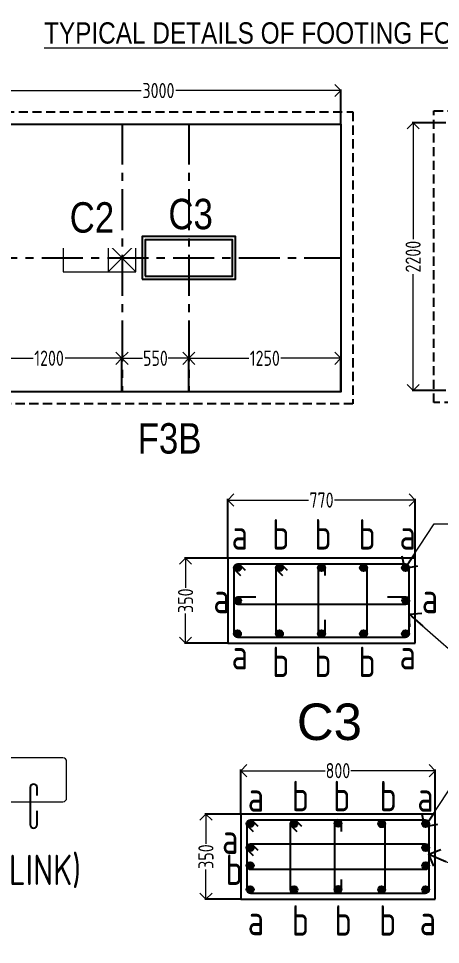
# Model space of a CAD drawing. Header units: inches. Extents: x -605 to 2991212, y -2872845 to 0.
# Drawn here: x 2378906 to 2385850, y -2407504 to -2392277 of the extents above; entities that cross this region are included whole.
import ezdxf
from ezdxf import colors
from ezdxf.entities.mleader import LeaderData, LeaderLine
from ezdxf.enums import TextEntityAlignment as Align
from ezdxf.math import Vec2, Vec3

# ---------------------------------------------------------------- set-up
doc = ezdxf.new("R2010")
doc.units = ezdxf.units.IN
doc.header["$LTSCALE"] = 600
doc.header["$MEASUREMENT"] = 0
doc.linetypes.add('CENTER', pattern=[2, 1.25, -0.25, 0.25, -0.25])
doc.linetypes.add('DASHED2', pattern=[0.375, 0.25, -0.125])
for name, color, linetype, lineweight in [('PV_TEXT_ROMANS', 7, 'Continuous', 0), ('rDIMension', 1, 'Continuous', 18), ('rRCC 2', 40, 'Continuous', 15), ('rREINF 1', 1, 'Continuous', 25), ('rREINF 2', 4, 'Continuous', 25)]:
    doc.layers.add(name, color=color, linetype=linetype, lineweight=lineweight)
doc.layers.add('SnT-CENTER2', color=8, linetype='CENTER')
doc.styles.add('DIM', font='geniso.shx', dxfattribs={"width": 0.85})
doc.styles.add('J.P', font='ARIALN.TTF')
doc.styles.get("Standard").update_dxf_attribs({"font": 'arial.ttf'})
doc.styles.add('TEXT3', font='geniso.shx')
doc.dimstyles.new('ST-150', dxfattribs={"dimscale": 75, "dimtxt": 3, "dimasz": 2, "dimexe": 0.18, "dimexo": 0.0625, "dimgap": 0.2, "dimtad": 0, "dimdec": 0, "dimlfac": 2, "dimzin": 0, "dimdsep": 46, "dimtxsty": 'DIM', "dimblk": 'OPEN90', "dimcen": 0.09, "dimclrd": 256, "dimclrt": 7, "dimadec": 0, "dimazin": 0, "dimtfac": 1, "dimtdec": 0, "dimtofl": 0, "dimtmove": 0, "dimatfit": 3, "dimldrblk": 'OPEN90', "dimfxl": 1, "dimtolj": 1, "dimtzin": 0, "dimlwd": -1, "dimarcsym": 0})
doc.dimstyles.new('ST-25', dxfattribs={"dimscale": 100, "dimtxt": 2.5, "dimasz": 2, "dimexe": 0.18, "dimexo": 0.0625, "dimgap": 0.2, "dimtad": 0, "dimdec": 0, "dimlfac": 0.25, "dimzin": 0, "dimdsep": 46, "dimtxsty": 'DIM', "dimblk": 'OPEN90', "dimcen": 0.09, "dimclrd": 256, "dimclrt": 7, "dimadec": 0, "dimazin": 0, "dimtfac": 1, "dimtdec": 0, "dimtofl": 0, "dimtmove": 0, "dimatfit": 3, "dimldrblk": 'OPEN90', "dimfxl": 1, "dimtolj": 1, "dimtzin": 0, "dimlwd": -1, "dimarcsym": 0})
doc.dimstyles.new('ST-50', dxfattribs={"dimscale": 100, "dimtxt": 2.5, "dimasz": 2, "dimexe": 0.18, "dimexo": 0.0625, "dimgap": 0.2, "dimtad": 0, "dimdec": 0, "dimlfac": 0.5, "dimzin": 0, "dimdsep": 46, "dimtxsty": 'DIM', "dimblk": 'OPEN90', "dimcen": 0.09, "dimclrd": 256, "dimclrt": 7, "dimadec": 0, "dimazin": 0, "dimtfac": 1, "dimtdec": 0, "dimtofl": 0, "dimtmove": 0, "dimatfit": 3, "dimldrblk": 'OPEN90', "dimfxl": 1, "dimtolj": 1, "dimtzin": 0, "dimlwd": -1, "dimarcsym": 0})

# ---------------------------------------------------------------- blocks, each defined once
blk = doc.blocks.new('_Open90')
at = {"color": 0, "linetype": 'ByBlock', "lineweight": -2}
for p, q in [((0, 0), (-1, 0)), ((-0.5, 0.5), (0, 0)), ((0, 0), (-0.5, -0.5))]:
    blk.add_line(p, q, dxfattribs=at)
blk = doc.blocks.new('*D813')
at = {"layer": 'Defpoints', "color": 0, "linetype": 'ByBlock'}
for p in [(2382352, -2400196), (2382352, -2401151), (2385432, -2401151)]:
    blk.add_point(p, dxfattribs=at)
at = {"layer": 'rDIMension', "color": 0, "lineweight": -2}
for p, q in [((2382352, -2401145), (2382352, -2400178)), ((2385432, -2401145), (2385432, -2400178))]:
    blk.add_line(p, q, dxfattribs=at)
at = {"layer": 'rDIMension'}
for p, q in [((2382552, -2400196), (2383680, -2400196)), ((2385232, -2400196), (2384103, -2400196))]:
    blk.add_line(p, q, dxfattribs=at)
at = {"layer": 'rDIMension', "linetype": 'ByBlock', "xscale": 200, "yscale": 200, "zscale": 200, "rotation": 180}
blk.add_blockref('_Open90', (2382352, -2400196), dxfattribs=at)
at = {"layer": 'rDIMension', "linetype": 'ByBlock', "xscale": 200, "yscale": 200, "zscale": 200}
blk.add_blockref('_Open90', (2385432, -2400196), dxfattribs=at)
at = {"layer": 'rDIMension', "color": 7, "linetype": 'ByBlock', "insert": (2383892, -2400196), "char_height": 250, "attachment_point": 5, "style": 'DIM'}
blk.add_mtext('\\A1;770', dxfattribs=at)
blk = doc.blocks.new('*D814')
at = {"layer": 'Defpoints', "color": 0, "linetype": 'ByBlock'}
for p in [(2382352, -2401151), (2381655, -2402551), (2382352, -2402551)]:
    blk.add_point(p, dxfattribs=at)
at = {"layer": 'rDIMension', "color": 0, "lineweight": -2}
for p, q in [((2382345, -2401151), (2381637, -2401151)), ((2382345, -2402551), (2381637, -2402551))]:
    blk.add_line(p, q, dxfattribs=at)
at = {"layer": 'rDIMension'}
for p, q in [((2381655, -2401351), (2381655, -2401640)), ((2381655, -2402351), (2381655, -2402063))]:
    blk.add_line(p, q, dxfattribs=at)
at = {"layer": 'rDIMension', "linetype": 'ByBlock', "xscale": 200, "yscale": 200, "zscale": 200}
for p, rotation in [((2381655, -2401151), 90), ((2381655, -2402551), 270)]:
    blk.add_blockref('_Open90', p, dxfattribs=dict(at, rotation=rotation))
at = {"layer": 'rDIMension', "color": 7, "linetype": 'ByBlock', "insert": (2381655, -2401851), "char_height": 250, "attachment_point": 5, "rotation": 90, "style": 'DIM'}
blk.add_mtext('\\A1;350', dxfattribs=at)
blk = doc.blocks.new('*D815')
at = {"layer": 'Defpoints', "color": 0, "linetype": 'ByBlock'}
for p in [(2385762, -2404646), (2382562, -2405359), (2385762, -2405359)]:
    blk.add_point(p, dxfattribs=at)
at = {"layer": 'rDIMension', "color": 0, "lineweight": -2}
for p, q in [((2382562, -2405352), (2382562, -2404628)), ((2385762, -2405352), (2385762, -2404628))]:
    blk.add_line(p, q, dxfattribs=at)
at = {"layer": 'rDIMension'}
for p, q in [((2382762, -2404646), (2383951, -2404646)), ((2385562, -2404646), (2384373, -2404646))]:
    blk.add_line(p, q, dxfattribs=at)
at = {"layer": 'rDIMension', "linetype": 'ByBlock', "xscale": 200, "yscale": 200, "zscale": 200, "rotation": 180}
blk.add_blockref('_Open90', (2382562, -2404646), dxfattribs=at)
at = {"layer": 'rDIMension', "linetype": 'ByBlock', "xscale": 200, "yscale": 200, "zscale": 200}
blk.add_blockref('_Open90', (2385762, -2404646), dxfattribs=at)
at = {"layer": 'rDIMension', "color": 7, "linetype": 'ByBlock', "insert": (2384162, -2404646), "char_height": 250, "attachment_point": 5, "style": 'DIM'}
blk.add_mtext('\\A1;800', dxfattribs=at)
blk = doc.blocks.new('*D816')
at = {"layer": 'Defpoints', "color": 0, "linetype": 'ByBlock'}
for p in [(2382562, -2405359), (2381990, -2406759), (2382562, -2406759)]:
    blk.add_point(p, dxfattribs=at)
at = {"layer": 'rDIMension', "color": 0, "lineweight": -2}
for p, q in [((2382556, -2405359), (2381972, -2405359)), ((2382556, -2406759), (2381972, -2406759))]:
    blk.add_line(p, q, dxfattribs=at)
at = {"layer": 'rDIMension'}
for p, q in [((2381990, -2405559), (2381990, -2405847)), ((2381990, -2406559), (2381990, -2406270))]:
    blk.add_line(p, q, dxfattribs=at)
at = {"layer": 'rDIMension', "linetype": 'ByBlock', "xscale": 200, "yscale": 200, "zscale": 200}
for p, rotation in [((2381990, -2405359), 90), ((2381990, -2406759), 270)]:
    blk.add_blockref('_Open90', p, dxfattribs=dict(at, rotation=rotation))
at = {"layer": 'rDIMension', "color": 7, "linetype": 'ByBlock', "insert": (2381990, -2406059), "char_height": 250, "attachment_point": 5, "rotation": 90, "style": 'DIM'}
blk.add_mtext('\\A1;350', dxfattribs=at)
blk = doc.blocks.new('*D840')
at = {"layer": 'Defpoints', "color": 0, "linetype": 'ByBlock'}
for p in [(2378209, -2393462), (2378209, -2394014), (2384209, -2394014)]:
    blk.add_point(p, dxfattribs=at)
at = {"layer": 'rDIMension', "color": 0, "linetype": 'ByBlock', "lineweight": -2}
for p, q in [((2378209, -2394008), (2378209, -2393444)), ((2384209, -2394008), (2384209, -2393444))]:
    blk.add_line(p, q, dxfattribs=at)
at = {"layer": 'rDIMension', "linetype": 'ByBlock'}
for p, q in [((2378409, -2393462), (2380923, -2393462)), ((2384009, -2393462), (2381495, -2393462))]:
    blk.add_line(p, q, dxfattribs=at)
at = {"layer": 'rDIMension', "linetype": 'ByBlock', "xscale": 200, "yscale": 200, "zscale": 200, "rotation": 180}
blk.add_blockref('_Open90', (2378209, -2393462), dxfattribs=at)
at = {"layer": 'rDIMension', "linetype": 'ByBlock', "xscale": 200, "yscale": 200, "zscale": 200}
blk.add_blockref('_Open90', (2384209, -2393462), dxfattribs=at)
at = {"layer": 'rDIMension', "color": 7, "linetype": 'ByBlock', "insert": (2381209, -2393462), "char_height": 250, "attachment_point": 5, "style": 'DIM'}
blk.add_mtext('\\A1;3000', dxfattribs=at)
blk = doc.blocks.new('*D842')
at = {"layer": 'Defpoints', "color": 0, "linetype": 'ByBlock'}
for p in [(2378209, -2397864), (2380609, -2397864), (2380609, -2397864)]:
    blk.add_point(p, dxfattribs=at)
at = {"layer": 'rDIMension', "color": 0, "linetype": 'ByBlock', "lineweight": -2}
for p, q in [((2378209, -2397858), (2378209, -2397846)), ((2380609, -2397858), (2380609, -2397846))]:
    blk.add_line(p, q, dxfattribs=at)
at = {"layer": 'rDIMension', "linetype": 'ByBlock'}
for p, q in [((2378409, -2397864), (2379145, -2397864)), ((2380409, -2397864), (2379674, -2397864))]:
    blk.add_line(p, q, dxfattribs=at)
at = {"layer": 'rDIMension', "linetype": 'ByBlock', "xscale": 200, "yscale": 200, "zscale": 200, "rotation": 180}
blk.add_blockref('_Open90', (2378209, -2397864), dxfattribs=at)
at = {"layer": 'rDIMension', "linetype": 'ByBlock', "xscale": 200, "yscale": 200, "zscale": 200}
blk.add_blockref('_Open90', (2380609, -2397864), dxfattribs=at)
at = {"layer": 'rDIMension', "color": 7, "linetype": 'ByBlock', "insert": (2379409, -2397864), "char_height": 250, "attachment_point": 5, "style": 'DIM'}
blk.add_mtext('\\A1;1200', dxfattribs=at)
blk = doc.blocks.new('*D843')
at = {"layer": 'Defpoints', "color": 0, "linetype": 'ByBlock'}
for p in [(2381709, -2397864), (2380609, -2398404), (2381709, -2398404)]:
    blk.add_point(p, dxfattribs=at)
at = {"layer": 'rDIMension', "color": 0, "linetype": 'ByBlock', "lineweight": -2}
for p, q in [((2380609, -2398397), (2380609, -2397846)), ((2381709, -2398397), (2381709, -2397846))]:
    blk.add_line(p, q, dxfattribs=at)
at = {"layer": 'rDIMension', "linetype": 'ByBlock'}
for p, q in [((2380809, -2397864), (2380948, -2397864)), ((2381509, -2397864), (2381370, -2397864))]:
    blk.add_line(p, q, dxfattribs=at)
at = {"layer": 'rDIMension', "linetype": 'ByBlock', "xscale": 200, "yscale": 200, "zscale": 200, "rotation": 180}
blk.add_blockref('_Open90', (2380609, -2397864), dxfattribs=at)
at = {"layer": 'rDIMension', "linetype": 'ByBlock', "xscale": 200, "yscale": 200, "zscale": 200}
blk.add_blockref('_Open90', (2381709, -2397864), dxfattribs=at)
at = {"layer": 'rDIMension', "color": 7, "linetype": 'ByBlock', "insert": (2381159, -2397864), "char_height": 250, "attachment_point": 5, "style": 'DIM'}
blk.add_mtext('\\A1;550', dxfattribs=at)
blk = doc.blocks.new('*D844')
at = {"layer": 'Defpoints', "color": 0, "linetype": 'ByBlock'}
for p in [(2384209, -2397864), (2381709, -2398404), (2384209, -2398404)]:
    blk.add_point(p, dxfattribs=at)
at = {"layer": 'rDIMension', "color": 0, "linetype": 'ByBlock', "lineweight": -2}
for p, q in [((2381709, -2398397), (2381709, -2397846)), ((2384209, -2398397), (2384209, -2397846))]:
    blk.add_line(p, q, dxfattribs=at)
at = {"layer": 'rDIMension', "linetype": 'ByBlock'}
for p, q in [((2381909, -2397864), (2382695, -2397864)), ((2384009, -2397864), (2383224, -2397864))]:
    blk.add_line(p, q, dxfattribs=at)
at = {"layer": 'rDIMension', "linetype": 'ByBlock', "xscale": 200, "yscale": 200, "zscale": 200, "rotation": 180}
blk.add_blockref('_Open90', (2381709, -2397864), dxfattribs=at)
at = {"layer": 'rDIMension', "linetype": 'ByBlock', "xscale": 200, "yscale": 200, "zscale": 200}
blk.add_blockref('_Open90', (2384209, -2397864), dxfattribs=at)
at = {"layer": 'rDIMension', "color": 7, "linetype": 'ByBlock', "insert": (2382959, -2397864), "char_height": 250, "attachment_point": 5, "style": 'DIM'}
blk.add_mtext('\\A1;1250', dxfattribs=at)
blk = doc.blocks.new('*D852')
at = {"layer": 'Defpoints', "color": 0, "linetype": 'ByBlock'}
for p in [(2385941, -2393993), (2385399, -2398393), (2385941, -2398393)]:
    blk.add_point(p, dxfattribs=at)
at = {"layer": 'rDIMension', "color": 0, "linetype": 'ByBlock', "lineweight": -2}
for p, q in [((2385935, -2393993), (2385381, -2393993)), ((2385935, -2398393), (2385381, -2398393))]:
    blk.add_line(p, q, dxfattribs=at)
at = {"layer": 'rDIMension', "linetype": 'ByBlock'}
for p, q in [((2385399, -2394193), (2385399, -2395907)), ((2385399, -2398193), (2385399, -2396479))]:
    blk.add_line(p, q, dxfattribs=at)
at = {"layer": 'rDIMension', "linetype": 'ByBlock', "xscale": 200, "yscale": 200, "zscale": 200}
for p, rotation in [((2385399, -2393993), 90), ((2385399, -2398393), 270)]:
    blk.add_blockref('_Open90', p, dxfattribs=dict(at, rotation=rotation))
at = {"layer": 'rDIMension', "color": 7, "linetype": 'ByBlock', "insert": (2385399, -2396193), "char_height": 250, "attachment_point": 5, "rotation": 90, "style": 'DIM'}
blk.add_mtext('\\A1;2200', dxfattribs=at)
blk = doc.blocks.new('_DotBlank')
at = {"color": 0, "linetype": 'ByBlock', "lineweight": -2}
blk.add_line((-0.5, 0), (-1, 0), dxfattribs=at)
blk.add_circle((0, 0), 0.5, dxfattribs=at)

msp = doc.modelspace()

# ---------------------------------------------------------------- hatches: boundary and pattern name
at = {"layer": 'rREINF 2'}
h = msp.add_hatch(color=256, dxfattribs=at)
h.dxf.hatch_style = 1
h.paths.add_polyline_path([(2382567, -2401309, 1), (2382451.7, -2401309, 1)])
h = msp.add_hatch(color=256, dxfattribs=at)
h.dxf.hatch_style = 1
h.paths.add_polyline_path([(2383258.3, -2401309, 1), (2383143, -2401309, 1)])
h = msp.add_hatch(color=256, dxfattribs=at)
h.dxf.hatch_style = 1
h.paths.add_polyline_path([(2383949.6, -2401309, 1), (2383834.2, -2401309, 1)])
h = msp.add_hatch(color=256, dxfattribs=at)
h.dxf.hatch_style = 1
h.paths.add_polyline_path([(2384640.6, -2401309, 1), (2384525.3, -2401309, 1)])
h = msp.add_hatch(color=256, dxfattribs=at)
h.dxf.hatch_style = 1
h.paths.add_polyline_path([(2385331.7, -2401309, 1), (2385216.4, -2401309, 1)])
h = msp.add_hatch(color=256, dxfattribs=at)
h.dxf.hatch_style = 1
h.paths.add_polyline_path([(2382570.5, -2401849, -1), (2382455.2, -2401849, -1)])
h = msp.add_hatch(color=256, dxfattribs=at)
h.dxf.hatch_style = 1
h.paths.add_polyline_path([(2385335.2, -2401846.6, 1), (2385219.9, -2401846.6, 1)])
h = msp.add_hatch(color=256, dxfattribs=at)
h.dxf.hatch_style = 1
h.paths.add_polyline_path([(2382567, -2402393.7, -1), (2382451.7, -2402393.7, -1)])
h = msp.add_hatch(color=256, dxfattribs=at)
h.dxf.hatch_style = 1
h.paths.add_polyline_path([(2383258.3, -2402393.7, -1), (2383143, -2402393.7, -1)])
h = msp.add_hatch(color=256, dxfattribs=at)
h.dxf.hatch_style = 1
h.paths.add_polyline_path([(2383949.6, -2402393.7, -1), (2383834.2, -2402393.7, -1)])
h = msp.add_hatch(color=256, dxfattribs=at)
h.dxf.hatch_style = 1
h.paths.add_polyline_path([(2384640.6, -2402393.7, -1), (2384525.3, -2402393.7, -1)])
h = msp.add_hatch(color=256, dxfattribs=at)
h.dxf.hatch_style = 1
h.paths.add_polyline_path([(2385331.7, -2402393.7, -1), (2385216.4, -2402393.7, -1)])
h = msp.add_hatch(color=256, dxfattribs=at)
h.dxf.hatch_style = 1
h.paths.add_polyline_path([(2382775.7, -2405517.4, 1), (2382660.4, -2405517.4, 1)])
h = msp.add_hatch(color=256, dxfattribs=at)
h.dxf.hatch_style = 1
h.paths.add_polyline_path([(2383497.3, -2405517.4, 1), (2383382, -2405517.4, 1)])
h = msp.add_hatch(color=256, dxfattribs=at)
h.dxf.hatch_style = 1
h.paths.add_polyline_path([(2384221.6, -2405512.5, 1), (2384106.3, -2405512.5, 1)])
h = msp.add_hatch(color=256, dxfattribs=at)
h.dxf.hatch_style = 1
h.paths.add_polyline_path([(2384937.9, -2405519.7, 1), (2384822.5, -2405519.7, 1)])
h = msp.add_hatch(color=256, dxfattribs=at)
h.dxf.hatch_style = 1
h.paths.add_polyline_path([(2385662, -2405517.4, 1), (2385546.7, -2405517.4, 1)])
h = msp.add_hatch(color=256, dxfattribs=at)
h.dxf.hatch_style = 1
h.paths.add_polyline_path([(2382775.7, -2405912.1, 1), (2382660.4, -2405912.1, 1)])
h = msp.add_hatch(color=256, dxfattribs=at)
h.dxf.hatch_style = 1
h.paths.add_polyline_path([(2385548.3, -2405912.1, -1), (2385663.6, -2405912.1, -1)])
h = msp.add_hatch(color=256, dxfattribs=at)
h.dxf.hatch_style = 1
h.paths.add_polyline_path([(2382775.7, -2406206.8, 1), (2382660.4, -2406206.8, 1)])
h = msp.add_hatch(color=256, dxfattribs=at)
h.dxf.hatch_style = 1
h.paths.add_polyline_path([(2385548.3, -2406206.8, -1), (2385663.6, -2406206.8, -1)])
h = msp.add_hatch(color=256, dxfattribs=at)
h.dxf.hatch_style = 1
h.paths.add_polyline_path([(2382775.7, -2406601.5, 1), (2382660.4, -2406601.5, 1)])
h = msp.add_hatch(color=256, dxfattribs=at)
h.dxf.hatch_style = 1
h.paths.add_polyline_path([(2383497.3, -2406601.5, 1), (2383382, -2406601.5, 1)])
h = msp.add_hatch(color=256, dxfattribs=at)
h.dxf.hatch_style = 1
h.paths.add_polyline_path([(2384221.6, -2406596.6, 1), (2384106.3, -2406596.6, 1)])
h = msp.add_hatch(color=256, dxfattribs=at)
h.dxf.hatch_style = 1
h.paths.add_polyline_path([(2384937.9, -2406603.8, 1), (2384822.5, -2406603.8, 1)])
h = msp.add_hatch(color=256, dxfattribs=at)
h.dxf.hatch_style = 1
h.paths.add_polyline_path([(2385662, -2406601.5, 1), (2385546.7, -2406601.5, 1)])

# ---------------------------------------------------------------- linework, layer by layer
at = {"color": 7, "linetype": 'DASHED2'}
msp.add_lwpolyline([(2385741.2, -2393792.8), (2392141.2, -2393792.8), (2392141.2, -2398592.8), (2385741.2, -2398592.8)], close=True, dxfattribs=at)
at = {"color": 6, "linetype": 'ByBlock'}
for points in [[(2385431.7, -2402551.4), (2385431.7, -2401151.4), (2382351.7, -2401151.4), (2382351.7, -2402551.4)], [(2385762, -2406758.6), (2385762, -2405358.6), (2382562, -2405358.6), (2382562, -2406758.6)]]:
    msp.add_lwpolyline(points, close=True, dxfattribs=at)
at = {"layer": 'rRCC 2', "color": 6}
for p, q in [((2380839.1, -2395983.9), (2380379.1, -2396443.9)), ((2380839.1, -2396443.9), (2380379.1, -2395983.9))]:
    msp.add_line(p, q, dxfattribs=at)
for points in [[(2380839.1, -2396443.9), (2380839.1, -2395983.9), (2379639.1, -2395983.9), (2379639.1, -2396443.9)], [(2380839.1, -2395983.9), (2380379.1, -2395983.9), (2380379.1, -2396443.9), (2380839.1, -2396443.9)]]:
    msp.add_lwpolyline(points, close=True, dxfattribs=at)
at = {"layer": 'rRCC 2', "color": 1}
msp.add_lwpolyline([(2379698.1, -2405096.3), (2379698.1, -2404496.3, 0.4142136), (2379638.1, -2404436.3), (2377558.1, -2404436.3, 0.4142136), (2377498.1, -2404496.3), (2377498.1, -2405096.3, 0.4142136), (2377558.1, -2405156.3), (2379638.1, -2405156.3, 0.4142136)], format="xyb", close=True, dxfattribs=at)
at = {"layer": 'rREINF 1'}
for points in [[(2385331.7, -2402391.4), (2385331.7, -2401311.4, 0.4142136), (2385271.7, -2401251.4), (2382511.7, -2401251.4, 0.4142136), (2382451.7, -2401311.4), (2382451.7, -2402391.4, 0.4142136), (2382511.7, -2402451.4), (2385271.7, -2402451.4, 0.4142136)], [(2384640.6, -2402391.4), (2384640.6, -2401311.4, 0.4142136), (2384580.6, -2401251.4), (2383201.6, -2401251.4, 0.4142136), (2383141.6, -2401311.4), (2383141.6, -2402391.4, 0.4142136), (2383201.6, -2402451.4), (2384580.6, -2402451.4, 0.4142136)], [(2385662, -2406598.6), (2385662, -2405518.6, 0.4142136), (2385602, -2405458.6), (2382722, -2405458.6, 0.4142136), (2382662, -2405518.6), (2382662, -2406598.6, 0.4142136), (2382722, -2406658.6), (2385602, -2406658.6, 0.4142136)], [(2384939.1, -2406598.6), (2384939.1, -2405518.6, 0.4142136), (2384879.1, -2405458.6), (2383436.2, -2405458.6, 0.4142136), (2383376.2, -2405518.6), (2383376.2, -2406598.6, 0.4142136), (2383436.2, -2406658.6), (2384879.1, -2406658.6, 0.4142136)], [(2385662, -2406208.3), (2385662, -2405914.3, 0.4142136), (2385602, -2405854.3), (2382722, -2405854.3, 0.4142136), (2382662, -2405914.3), (2382662, -2406208.3, 0.4142136), (2382722, -2406268.3), (2385602, -2406268.3, 0.4142136)]]:
    msp.add_lwpolyline(points, format="xyb", close=True, dxfattribs=at)
for points in [[(2382639.9, -2401355.2), (2382551.8, -2401267.1, 1), (2382470.2, -2401348.7), (2382558.3, -2401436.8)], [(2383331.2, -2401355.5), (2383243.1, -2401267.4, 1), (2383161.5, -2401348.9), (2383249.6, -2401437)], [(2383950, -2401437.8), (2383950, -2401307.9, 1), (2383834.6, -2401307.9), (2383834.6, -2402392.1, 1), (2383950, -2402392.1), (2383950, -2402168.2)], [(2382813.9, -2401793.7), (2382509.4, -2401793.7, 1), (2382509.4, -2401909), (2385282.1, -2401909, 1), (2385282.1, -2401793.7), (2384977.5, -2401793.7)], [(2379213.9, -2405054.8), (2379213.9, -2404924.9, 1), (2379098.6, -2404924.9), (2379098.6, -2405532.7, 1), (2379213.9, -2405532.7), (2379213.9, -2405308.8)], [(2382848.5, -2405563.6), (2382760.4, -2405475.5, 1), (2382678.9, -2405557), (2382767, -2405645.2)], [(2383566.9, -2405564.7), (2383478.8, -2405476.6, 1), (2383397.2, -2405558.2), (2383485.4, -2405646.3)], [(2384218.9, -2405645), (2384218.9, -2405510.8, 1), (2384103.6, -2405510.8), (2384103.6, -2406601.5, 1), (2384218.9, -2406601.5), (2384218.9, -2406436.3)], [(2382848.5, -2405959.3), (2382760.4, -2405871.2, 1), (2382678.9, -2405952.7), (2382767, -2406040.8)]]:
    msp.add_lwpolyline(points, format="xyb", dxfattribs=at)
at = {"layer": 'rREINF 2'}
for centre in [(2382509.4, -2401309), (2383200.6, -2401309), (2383891.9, -2401309), (2384583, -2401309), (2385274.1, -2401309), (2382512.9, -2401849), (2385277.5, -2401846.6), (2382509.4, -2402393.7), (2383200.6, -2402393.7), (2383891.9, -2402393.7), (2384583, -2402393.7), (2385274.1, -2402393.7), (2382718.1, -2405517.4), (2383439.6, -2405517.4), (2384164, -2405512.5), (2384880.2, -2405519.7), (2385604.3, -2405517.4), (2382718.1, -2405912.1), (2385605.9, -2405912.1), (2382718.1, -2406206.8), (2385605.9, -2406206.8), (2382718.1, -2406601.5), (2383439.6, -2406601.5), (2384164, -2406596.6), (2384880.2, -2406603.8), (2385604.3, -2406601.5)]:
    msp.add_circle(centre, 57.7, dxfattribs=at)
at = {"layer": 'SnT-CENTER2', "color": 8, "ltscale": 0.9}
msp.add_lwpolyline([(2378209.1, -2396213.9), (2384209.1, -2396213.9)], dxfattribs=at)

# ---------------------------------------------------------------- texts
at = {"layer": 'PV_TEXT_ROMANS', "style": 'J.P'}
msp.add_text('%%UTYPICAL DETAILS OF FOOTING FOR  F6, F7, F4A, F5A', height=350, rotation=360, dxfattribs=at).set_placement((2384483.9, -2392544.5), align=Align.MIDDLE)
at = {"layer": 'PV_TEXT_ROMANS', "insert": (2380460.3, -2398931.8), "char_height": 500, "width": 1863.784, "attachment_point": 1, "style": 'J.P', "bg_fill": 2}
msp.add_mtext('\\pxqc;F3B', dxfattribs=at)
at = {"layer": 'rDIMension', "color": 7, "char_height": 500, "attachment_point": 4, "line_spacing_factor": 0.7, "style": 'DIM'}
for s, insert in [('\\A1;b', (2383080.9, -2400760.4)), ('\\A1;b', (2383774.1, -2400760.4)), ('\\A1;b', (2384500.7, -2400760.4)), ('\\A1;a', (2382412.5, -2400760.4)), ('\\A1;a', (2385175.9, -2400760.4)), ('\\A1;a', (2382111.9, -2401806.1)), ('\\A1;a', (2385542, -2401806.1)), ('\\A1;a', (2382412.5, -2402731.3)), ('\\A1;b', (2383080.9, -2402857.7)), ('\\A1;b', (2383774.1, -2402857.7)), ('\\A1;b', (2384500.7, -2402857.7)), ('\\A1;a', (2385175.9, -2402731.3)), ('\\A1;b', (2383404.7, -2405064.5)), ('\\A1;b', (2384083.8, -2405064.5)), ('\\A1;b', (2384848.9, -2405064.5)), ('\\A1;a', (2382678.6, -2405072.7)), ('\\A1;a', (2385468.1, -2405072.7)), ('\\A1;a', (2382255.5, -2405764)), ('\\A1;TIES (2 SET+ 1 LINK)\\P8#-150C/C', (2375047.1, -2406569.8)), ('\\A1;b', (2382313.4, -2406275.7)), ('\\A1;b', (2383404.7, -2407109.8)), ('\\A1;b', (2384108, -2407109.8)), ('\\A1;b', (2384839.2, -2407109.8)), ('\\A1;a', (2382678.6, -2407101.1)), ('\\A1;a', (2385507.6, -2407101.1))]:
    msp.add_mtext(s, dxfattribs=dict(at, insert=insert))
at = {"layer": 'rRCC 2'}
msp.add_text('C3', height=600, dxfattribs=at).set_placement((2383485.9, -2404142.1))

# ---------------------------------------------------------------- dimensions: what is measured, and where the dimension line sits
at = {"layer": 'rDIMension', "color": 8, "linetype": 'ByBlock'}
for base, p1, p2, picture, middle in [((2378209.1, -2393461.7), (2384209.1, -2394013.9), (2378209.1, -2394013.9), '*D840', (2381209.1, -2393461.7)), ((2380609.1, -2397864), (2378209.1, -2397864), (2380609.1, -2397864), '*D842', (2379409.1, -2397864)), ((2381709.1, -2397864), (2380609.1, -2398403.6), (2381709.1, -2398403.6), '*D843', (2381159.1, -2397864)), ((2384209.1, -2397864), (2381709.1, -2398403.6), (2384209.1, -2398403.6), '*D844', (2382959.1, -2397864))]:
    dim = msp.add_linear_dim(base=base, p1=p1, p2=p2, dimstyle='ST-50', override={"dimblk": 'Open90', "dimtmove": 1}, dxfattribs=at)
    dim.commit()
    dim.dimension.update_dxf_attribs({"geometry": picture, "text_midpoint": middle})
dim = msp.add_linear_dim(base=(2385399.4, -2398392.8), p1=(2385941.2, -2393992.8), p2=(2385941.2, -2398392.8), angle=90, dimstyle='ST-50', override={"dimblk": 'Open90', "dimtmove": 1}, dxfattribs=at)
dim.commit()
dim.dimension.update_dxf_attribs({"geometry": '*D852', "text_midpoint": (2385399.4, -2396192.8)})
at = {"layer": 'rDIMension'}
for base, p1, p2, picture, middle in [((2382351.7, -2400196.2), (2385431.7, -2401151.4), (2382351.7, -2401151.4), '*D813', (2383891.7, -2400196.2)), ((2385762, -2404646), (2382562, -2405358.6), (2385762, -2405358.6), '*D815', (2384162, -2404646))]:
    dim = msp.add_linear_dim(base=base, p1=p1, p2=p2, dimstyle='ST-25', dxfattribs=at)
    dim.commit()
    dim.dimension.update_dxf_attribs({"geometry": picture, "text_midpoint": middle})
for base, p1, p2, picture, middle in [((2381655.5, -2402551.4), (2382351.7, -2401151.4), (2382351.7, -2402551.4), '*D814', (2381655.5, -2401851.4)), ((2381990.2, -2406758.6), (2382562, -2405358.6), (2382562, -2406758.6), '*D816', (2381990.2, -2406058.6))]:
    dim = msp.add_linear_dim(base=base, p1=p1, p2=p2, angle=90, dimstyle='ST-25', dxfattribs=at)
    dim.commit()
    dim.dimension.update_dxf_attribs({"geometry": picture, "text_midpoint": middle})

# ---------------------------------------------------------------- leaders
at = {"layer": 'rRCC 2', "annotation_type": 0, "has_hookline": 1, "hookline_direction": 0}
for points in [[(2385262.9, -2401323.9), (2385748.2, -2400587.1), (2386103.7, -2400587.1)], [(2385590.8, -2405571.8), (2386076.1, -2404835.1), (2386751.7, -2404835.1)]]:
    msp.add_leader(points, dimstyle='ST-150', override={"dimasz": 4}, dxfattribs=at)
for points, text_width in [([(2385332.1, -2402071), (2386113.5, -2402750.3), (2386560.6, -2402750.3)], 4974.5), ([(2385660, -2406019), (2386761.4, -2406498.2), (2387208.5, -2406498.2)], 4889.5), ([(2373803.6, -2406090.6), (2374585, -2406569.8), (2375032.1, -2406569.8)], 4889.5)]:
    msp.add_leader(points, dimstyle='ST-150', override={"dimasz": 4}, dxfattribs=dict(at, text_width=text_width))

# ---------------------------------------------------------------- next in the draw order: texts
at = {"layer": 'PV_TEXT_ROMANS', "insert": (2380806.6, -2395242.2), "char_height": 500, "width": 1863.784, "attachment_point": 1, "style": 'J.P', "bg_fill": 2}
msp.add_mtext('\\pxqc;C3', dxfattribs=at)

# ---------------------------------------------------------------- next in the draw order: linework, layer by layer
at = {"layer": 'SnT-CENTER2', "color": 8, "ltscale": 0.9}
msp.add_lwpolyline([(2381709.1, -2394003.6), (2381709.1, -2398403.6)], dxfattribs=at)

# ---------------------------------------------------------------- next in the draw order: texts
at = {"layer": 'PV_TEXT_ROMANS', "insert": (2379182.3, -2395298.5), "char_height": 500, "width": 1863.784, "attachment_point": 1, "style": 'J.P', "bg_fill": 2}
msp.add_mtext('\\pxqc;C2', dxfattribs=at)

# ---------------------------------------------------------------- next in the draw order: linework, layer by layer
at = {"color": 7, "linetype": 'DASHED2'}
msp.add_lwpolyline([(2378009.1, -2393813.9), (2384409.1, -2393813.9), (2384409.1, -2398613.9), (2378009.1, -2398613.9)], close=True, dxfattribs=at)
at = {"color": 1, "linetype": 'ByBlock'}
msp.add_lwpolyline([(2378209.1, -2394013.9), (2384209.1, -2394013.9), (2384209.1, -2398413.9), (2378209.1, -2398413.9)], close=True, dxfattribs=at)
at = {"color": 3, "linetype": 'ByBlock'}
msp.add_lwpolyline([(2380939.1, -2396563.9), (2382479.1, -2396563.9), (2382479.1, -2395863.9), (2380939.1, -2395863.9)], close=True, dxfattribs=at)
at = {"color": 2, "linetype": 'ByBlock'}
msp.add_lwpolyline([(2380989.1, -2396513.9), (2382429.1, -2396513.9), (2382429.1, -2395913.9), (2380989.1, -2395913.9)], close=True, dxfattribs=at)
at = {"layer": 'SnT-CENTER2', "color": 8, "ltscale": 0.9}
msp.add_lwpolyline([(2380609.1, -2394003.6), (2380609.1, -2398403.6)], dxfattribs=at)

# ---------------------------------------------------------------- next in the draw order: leaders
at = {"layer": 'rRCC 2', "color": 7}
ml = msp.add_multileader_mtext('Standard', dxfattribs=at)
ml.set_content('\\A1;\\W0.85;(a)4-12# ', color=7, style='TEXT3')
ml.set_leader_properties(color=256, linetype='ByLayer', lineweight=-1)
ml.set_arrow_properties(name='DOTBLANK')
ml.build(insert=Vec2(0, 0))
ml.multileader.update_dxf_attribs({"text_top_attachment_type": 0, "text_bottom_attachment_type": 0, "dogleg_length": 7.47, "arrow_head_size": 187.5, "scale": 75})
ctx = ml.context
ctx.base_point, ctx.scale, ctx.char_height, ctx.arrow_head_size, ctx.landing_gap_size, ctx.plane_origin = Vec3(2474235.5, -2625457.1), 75, 250, 187.5, 6.75, Vec3(2469885.5, -2625505)
ctx.text_align_type = 2
notes = []
notes.append((ctx, [(0, (0, 0, 0), (0, 0), (1, 0), 1, [])]))
ctx.mtext.insert, ctx.mtext.alignment, ctx.mtext.flow_direction = Vec3(2475262.2, -2625325.8), 3, 5
for ctx, leaders in notes:
    for number, flags, end, landing, length, lines in leaders:
        leader = LeaderData()
        leader.index, (leader.has_last_leader_line, leader.has_dogleg_vector, leader.attachment_direction) = number, flags
        leader.last_leader_point, leader.dogleg_vector, leader.dogleg_length = Vec3(end), Vec3(landing), length
        for number, points, colour, breaks in lines:
            line = LeaderLine()
            line.index, line.vertices, line.color, line.breaks = number, Vec3.list(points), colors.encode_raw_color(colour), breaks
            leader.lines.append(line)
        ctx.leaders.append(leader)

doc.saveas('drawing.dxf')
